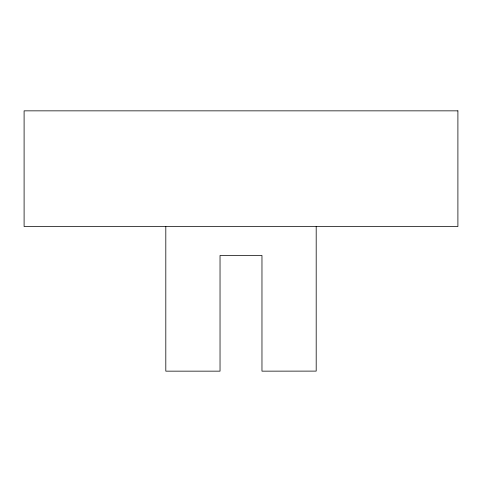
<?xml version="1.0" encoding="UTF-8"?>
<svg xmlns="http://www.w3.org/2000/svg" width="482" height="482" viewBox="0 0 482 482"><rect width="100%" height="100%" fill="white"/><g stroke="black" fill="none" stroke-linecap="round" stroke-linejoin="round"><path stroke-width="0.72" d="M316.192 226.51L316.192 371.11L261.967 371.152L261.967 255.472L220.033 255.472L220.033 371.152L165.808 371.152L165.808 226.552M457.9 110.848L24.1 110.848L24.1 226.528L457.9 226.528L457.9 110.848"/></g></svg>
